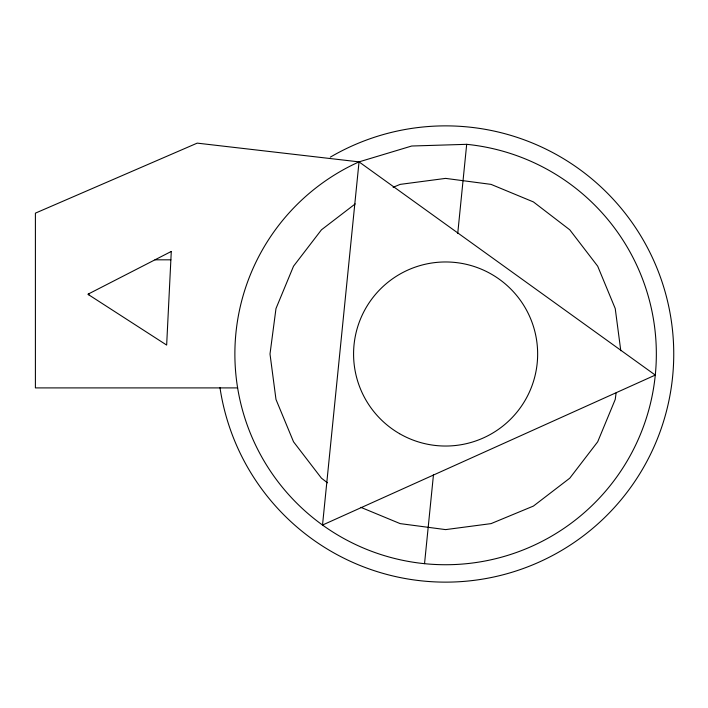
<?xml version="1.0" encoding="UTF-8"?>
<svg xmlns="http://www.w3.org/2000/svg" width="708" height="708" viewBox="0 0 708 708"><rect width="100%" height="100%" fill="white"/><g stroke="black" fill="none" stroke-linecap="round" stroke-linejoin="round"><path stroke-width="1.06" d="M359.036 161.875A210.727 210.727 0 0 0 294.687 501.069A210.727 210.727 0 0 0 635.43 445.518A210.727 210.727 0 0 0 466.687 144.326L411.702 146.016L359.036 161.875L322.521 525.044L655.281 375.081L359.036 161.875L197.213 143.131L35.4 213.143L35.4 387.904L237.631 387.904M424.534 563.674L433.491 474.528M457.731 233.472L466.687 144.326M616.093 392.958L615.234 399.454L597.694 441.801L569.781 478.174L533.416 506.078L491.06 523.619L445.615 529.611L400.162 523.619L360.832 507.335M355.212 203.913L321.441 229.826L293.528 266.199L275.987 308.546L270.005 354L275.987 399.454L293.528 441.801L321.441 478.174L327.503 482.821M393.099 187.301L400.162 184.381L445.615 178.389L491.06 184.381L533.416 201.922L569.781 229.826L597.694 266.199L615.234 308.546L620.792 350.752M154.964 259.818L170.867 259.818M88.863 293.749L88.863 294.882M330.3 157.158A228.135 228.135 0 0 1 655.528 264.668A228.135 228.135 0 0 1 507.512 573.577A228.135 228.135 0 0 1 219.949 387.462M171.283 251.446L166.654 345.07L87.88 294.254L171.283 251.446M399.595 433.703A92.031 92.031 0 0 0 537.646 354A92.031 92.031 0 0 0 399.595 274.297A92.031 92.031 0 0 0 399.595 433.703"/></g></svg>
